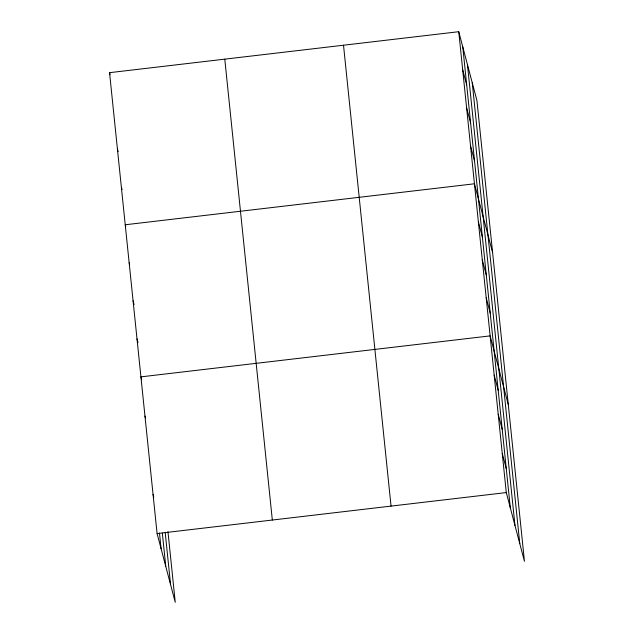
<?xml version="1.0" encoding="UTF-8"?>
<svg xmlns="http://www.w3.org/2000/svg" width="634" height="634" viewBox="0 0 634 634"><rect width="100%" height="100%" fill="white"/><g stroke="black" fill="none" stroke-linecap="round" stroke-linejoin="round"><path stroke-width="0.95" d="M167.978 531.783L175.246 602.3L157.089 533.559L109.547 72.672L458.754 31.7L476.911 100.441L524.453 561.328L506.289 492.578L458.754 31.7M157.089 533.559L506.289 492.578M462.677 69.724L466.695 84.932M466.592 107.748L470.618 122.956M470.515 145.765L474.541 160.981M492.602 252.53L474.438 183.789L125.231 224.769L125.738 226.671M478.361 221.813L482.379 237.029M482.284 259.837L486.302 275.053M486.207 297.861L490.225 313.069M508.294 404.627L490.13 335.885L140.922 376.858L141.675 379.711M494.171 375.059L498.189 390.267M498.213 414.232L502.231 429.448M502.247 453.405L506.273 468.621M109.547 72.672L110.047 74.574M117.393 148.721L118.146 151.574M121.562 187.696L122.069 189.598M129.154 262.793L129.661 264.687M133.077 300.809L134.083 304.613M136.999 338.833L138.006 342.637M144.964 416.031L145.463 417.933M153.048 494.385L153.8 497.23M472.251 82.777L519.785 543.663M467.44 64.581L514.974 525.459M462.772 46.916L510.307 507.794M343.517 45.22L391.051 506.106M224.785 59.152L272.327 520.038M165.228 532.726L170.578 584.635M162.336 533.139L165.775 566.431M159.491 533.099L161.107 548.767"/></g></svg>
